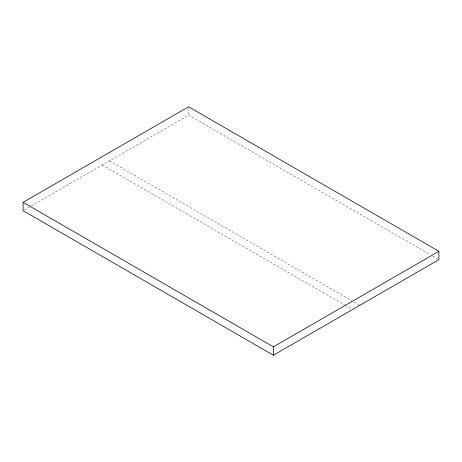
<?xml version="1.0" encoding="UTF-8"?>
<svg xmlns="http://www.w3.org/2000/svg" width="462" height="462" viewBox="0 0 462 462"><rect width="100%" height="100%" fill="white"/><g stroke="black" fill="none" stroke-linecap="round" stroke-linejoin="round"><path stroke-width="0.35" stroke-dasharray="2.31 1.73" d="M24.347 209.973L30.596 206.37M31.22 206.012L188.594 115.148L430.162 254.62M432.657 256.058L437.653 258.945M109.465 160.834L351.657 300.664M354.158 302.102L359.147 304.989M102.223 165.015L344.421 304.845M345.045 305.203L351.287 308.807M188.594 108.183L188.594 115.148"/><path stroke-width="0.69" d="M23.1 202.339L188.594 106.791L438.9 251.305L438.9 259.661L273.406 355.209L23.1 210.695L23.1 202.339L273.406 346.852L438.9 251.305M273.406 346.852L273.406 355.209"/></g></svg>
